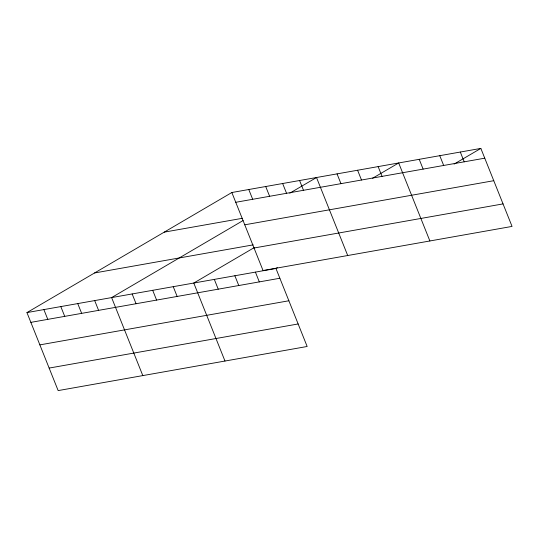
<?xml version="1.0" encoding="UTF-8"?>
<svg xmlns="http://www.w3.org/2000/svg" width="539" height="539" viewBox="0 0 539 539"><rect width="100%" height="100%" fill="white"/><g stroke="black" fill="none" stroke-linecap="round" stroke-linejoin="round"><path stroke-width="0.81" d="M26.95 312.586L275.955 268.476L307.156 346.483L58.151 390.593L26.95 312.586L231.844 192.517L480.849 148.407L512.05 226.414L263.045 270.524L231.844 192.517M243.089 220.545L111.613 297.589L142.808 375.595M289.739 193.205L316.508 177.52L347.709 255.526M254.354 247.536L193.784 283.036L224.985 361.036M372.617 178.234L398.678 162.967L429.879 240.967M275.955 268.476L277.363 267.654M454.087 164.092L480.849 148.407M235.759 202.293L484.763 158.183M164.233 232.141L242.442 218.288M244.76 224.81L493.764 180.7M94.568 272.963L253.182 244.868M254.037 248.007L503.042 203.897M30.858 322.362L279.862 278.252M39.866 344.879L288.87 300.769M49.143 368.076L298.148 323.966M460.306 152.045L464.22 161.821M439.763 155.683L443.678 165.46M419.221 159.322L423.128 169.098M378.135 166.605L382.043 176.381M357.593 170.243L361.501 180.019M337.05 173.881L340.958 183.658M299.576 180.518L303.484 190.294M282.645 183.523L286.553 193.299M265.707 186.521L269.621 196.297M248.775 189.519L252.69 199.295M255.412 272.114L259.32 281.89M234.869 275.752L238.777 285.529M214.327 279.397L218.234 289.173M173.241 286.674L177.149 296.45M152.699 290.312L156.606 300.088M132.156 293.95L136.064 303.726M94.682 300.587L98.59 310.363M77.744 303.592L81.659 313.368M60.813 306.59L64.727 316.366M43.881 309.588L47.789 319.364"/></g></svg>
